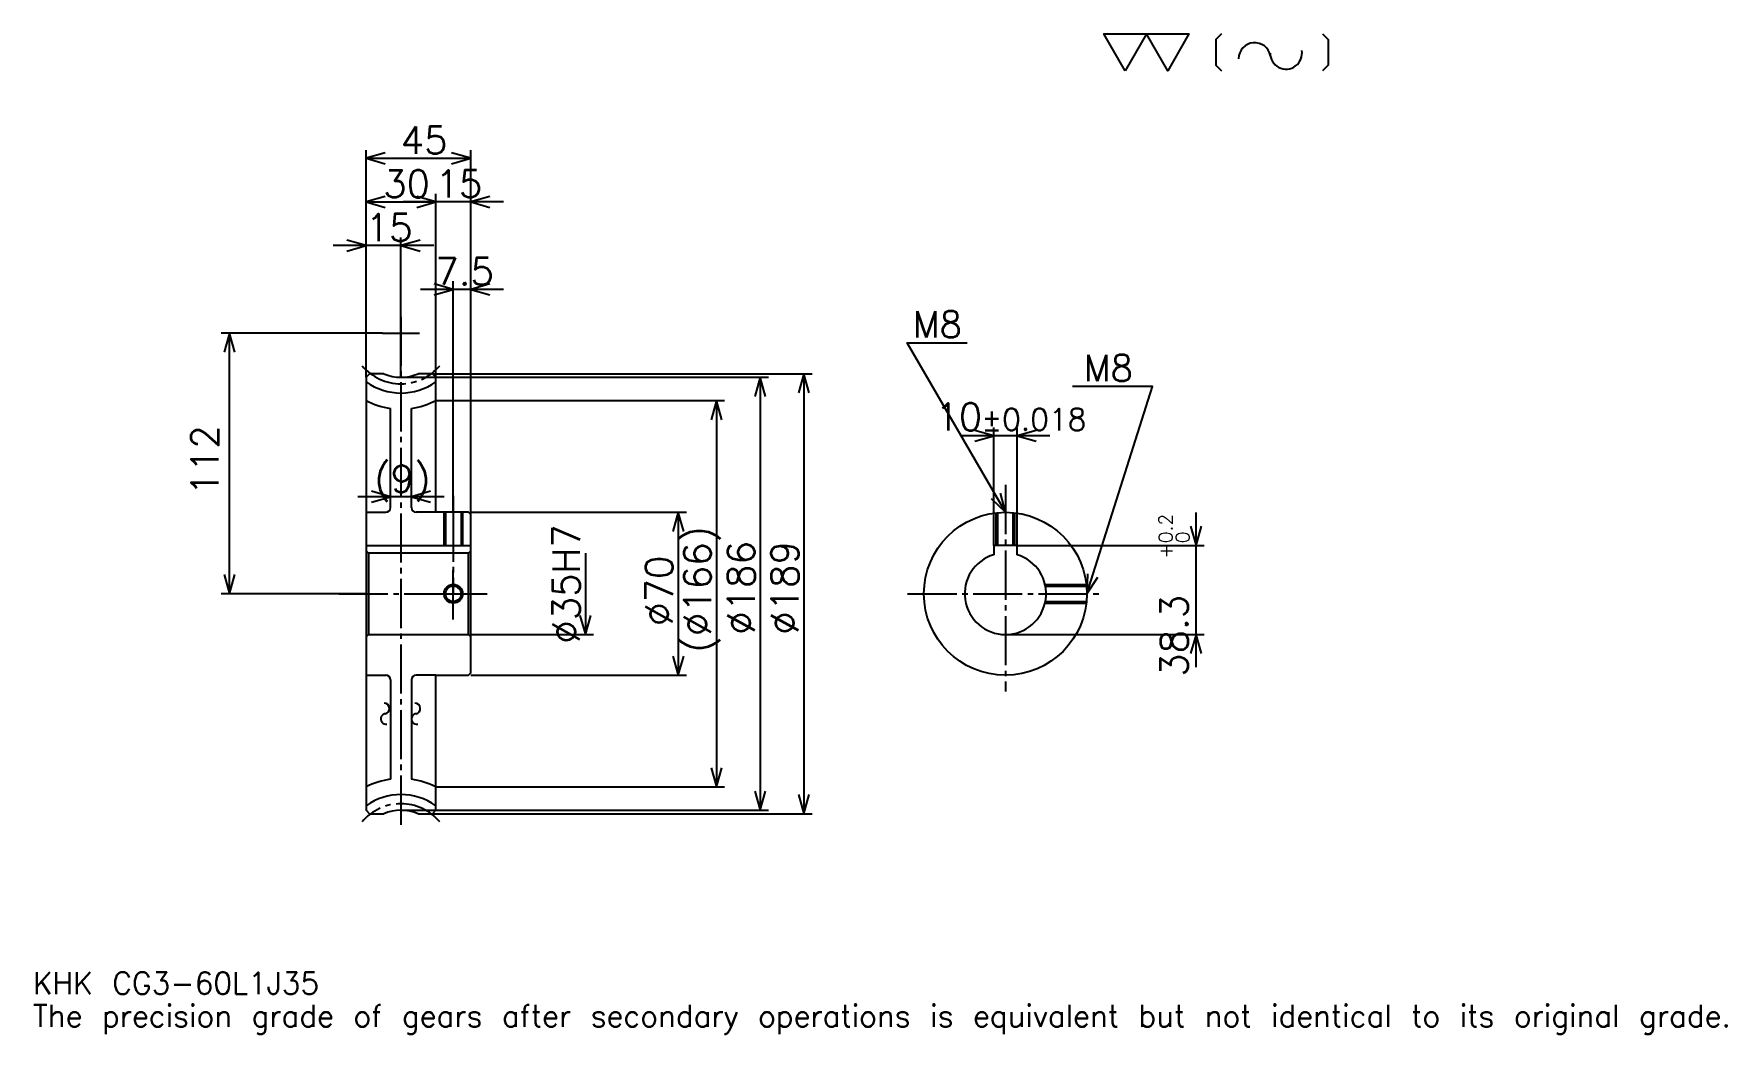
# Model space of a CAD drawing. Extents: x 24 to 752, y 9 to 438.
import ezdxf

# ---------------------------------------------------------------- set-up
doc = ezdxf.new("R2010")
doc.units = 0
doc.linetypes.add('DASHDOT', pattern=[28.163266, 21.122449, -2.346939, 2.346939, -2.346939])
doc.layers.get('0').update_dxf_attribs({"linetype": 'CONTINUOUS'})
doc.layers.add('DASHDOT', color=6, linetype='DASHDOT')
doc.styles.add('KANJI', font='TXT', dxfattribs={"bigfont": 'BIGFONT'})

msp = doc.modelspace()

# ---------------------------------------------------------------- linework, layer by layer
at = {"color": 5}
for p, q in [((166.632645, 292.280609), (166.632645, 388.403046)), ((211.632645, 292.280609), (211.632645, 388.403046)), ((166.632645, 384.882629), (211.632645, 384.882629)), ((166.632645, 366.107147), (196.632645, 366.107147)), ((225.714279, 366.107147), (182.55101, 366.107147)), ((196.632645, 292.280609), (196.632645, 369.627563)), ((166.632645, 292.280609), (166.632645, 350.852051)), ((181.632645, 309.780609), (181.632645, 350.852051)), ((195.714279, 347.331635), (152.55101, 347.331635)), ((225.714279, 328.556122), (190.05101, 328.556122)), ((204.132645, 292.280609), (204.132645, 332.076538)), ((173.673462, 309.780609), (104.438766, 309.780609)), ((107.959175, 197.780609), (107.959175, 309.780609)), ((181.632645, 290.780609), (181.632645, 309.780609)), ((166.632645, 290.780609), (166.632645, 292.280609)), ((195.132645, 292.280609), (211.632645, 292.280609)), ((196.632645, 290.780609), (196.632645, 292.280609)), ((204.132645, 232.780609), (204.132645, 292.280609)), ((204.132645, 232.780609), (204.132645, 292.280609)), ((211.632645, 292.280609), (358.316315, 292.280609)), ((211.632645, 231.780609), (211.632645, 292.280609)), ((354.795898, 292.280609), (354.795898, 103.280609)), ((181.632645, 290.780609), (211.632645, 290.780609)), ((211.632645, 290.780609), (339.540802, 290.780609)), ((336.020386, 290.780609), (336.020386, 104.780609)), ((196.632645, 280.780609), (211.632645, 280.780609)), ((211.632645, 280.780609), (320.765289, 280.780609)), ((317.244873, 280.780609), (317.244873, 114.780609)), ((460.510193, 265.637756), (422.346924, 265.637756)), ((436.428589, 218.580612), (436.428589, 269.158142)), ((446.428589, 218.580612), (446.428589, 269.158142)), ((200.214279, 239.474487), (163.05101, 239.474487)), ((211.632645, 232.780609), (304.336731, 232.780609)), ((300.816315, 232.780609), (300.816315, 162.780609)), ((523.367371, 166.198975), (523.367371, 232.662247)), ((446.428589, 218.580612), (526.887756, 218.580612)), ((260.918365, 215.280609), (260.918365, 180.280609)), ((166.632645, 197.780609), (104.438766, 197.780609)), ((211.632645, 180.280609), (264.438782, 180.280609)), ((441.428589, 180.280609), (526.887756, 180.280609)), ((211.632645, 162.780609), (304.336731, 162.780609)), ((196.632645, 114.780609), (211.632645, 114.780609)), ((211.632645, 114.780609), (320.765289, 114.780609)), ((181.632645, 104.780609), (211.632645, 104.780609)), ((195.132645, 103.280609), (211.632645, 103.280609)), ((211.632645, 104.780609), (339.540802, 104.780609)), ((211.632645, 103.280609), (358.316315, 103.280609))]:
    msp.add_line(p, q, dxfattribs=at)
at = {"color": 4}
for p, q in [((177.132645, 234.780609), (177.132645, 277.4422)), ((186.132645, 234.780609), (186.132645, 277.4422)), ((196.632645, 232.780609), (188.132645, 232.780609)), ((166.632645, 218.580612), (211.632645, 218.580612)), ((211.632645, 216.280609), (210.632645, 215.280609)), ((166.632645, 179.280609), (167.632645, 180.280609)), ((211.632645, 179.280609), (210.632645, 180.280609)), ((177.132645, 160.780609), (177.132645, 118.119019)), ((186.132645, 160.780609), (186.132645, 118.119019)), ((196.632645, 162.780609), (188.132645, 162.780609))]:
    msp.add_line(p, q, dxfattribs=at)
at = {"color": 7}
for points in [[(492.857147, 422.448975), (483.704071, 438.31427), (520.316345, 438.31427), (511.163269, 422.448975), (502.010223, 438.31427), (492.857147, 422.448975)], [(534.351013, 438.31427), (531.910217, 435.873474), (531.910217, 424.889801), (534.351013, 422.448975)], [(577.675537, 438.31427), (580.116333, 435.873474), (580.116333, 424.889801), (577.675537, 422.448975)]]:
    msp.add_lwpolyline(points, dxfattribs=at)
at = {"color": 5}
for points in [[(174.846924, 387.229584), (166.632645, 384.882629), (174.846924, 382.535706)], [(203.418365, 382.535706), (211.632645, 384.882629), (203.418365, 387.229584)], [(174.846924, 368.454102), (166.632645, 366.107147), (174.846924, 363.760193)], [(188.418365, 363.760193), (196.632645, 366.107147), (188.418365, 368.454102)], [(188.418365, 363.760193), (196.632645, 366.107147), (188.418365, 368.454102)], [(219.846924, 368.454102), (211.632645, 366.107147), (219.846924, 363.760193)], [(158.418365, 344.98468), (166.632645, 347.331635), (158.418365, 349.678589)], [(189.846924, 349.678589), (181.632645, 347.331635), (189.846924, 344.98468)], [(195.918365, 326.209167), (204.132645, 328.556122), (195.918365, 330.903076)], [(219.846924, 330.903076), (211.632645, 328.556122), (219.846924, 326.209167)], [(110.306114, 301.566315), (107.959175, 309.780609), (105.612236, 301.566315)], [(441.428589, 232.780609), (399.183655, 305.535706), (425, 305.535706)], [(357.142853, 284.066315), (354.795898, 292.280609), (352.448975, 284.066315)], [(338.36734, 282.566315), (336.020386, 290.780609), (333.673462, 282.566315)], [(476.428589, 197.780609), (504.591858, 286.760193), (470.326538, 286.760193)], [(319.591827, 272.566315), (317.244873, 280.780609), (314.897949, 272.566315)], [(428.214294, 263.290802), (436.428589, 265.637756), (428.214294, 267.98468)], [(454.642883, 267.98468), (446.428589, 265.637756), (454.642883, 263.290802)], [(168.918365, 237.127548), (177.132645, 239.474487), (168.918365, 241.821426)], [(194.346924, 241.821426), (186.132645, 239.474487), (194.346924, 237.127548)], [(435.274292, 238.70575), (441.428589, 232.780609), (439.333496, 241.062714)], [(303.163269, 224.566315), (300.816315, 232.780609), (298.46936, 224.566315)], [(521.020447, 226.794891), (523.367371, 218.580612), (525.714294, 226.794891)], [(105.612236, 205.994888), (107.959175, 197.780609), (110.306114, 205.994888)], [(476.6698, 206.32019), (476.428589, 197.780609), (481.144836, 204.903763)], [(258.571411, 188.494888), (260.918365, 180.280609), (263.265289, 188.494888)], [(525.714294, 172.066315), (523.367371, 180.280609), (521.020447, 172.066315)], [(298.46936, 170.994904), (300.816315, 162.780609), (303.163269, 170.994904)], [(314.897949, 122.994896), (317.244873, 114.780609), (319.591827, 122.994896)], [(333.673462, 112.994896), (336.020386, 104.780609), (338.36734, 112.994896)], [(352.448975, 111.494896), (354.795898, 103.280609), (357.142853, 111.494896)]]:
    msp.add_lwpolyline(points, dxfattribs=at)
at = {"color": 4}
for points in [[(174.233322, 292.280609), (168.132645, 292.280609), (166.632645, 290.780609), (166.632645, 179.280609)], [(189.031967, 103.280609), (195.132645, 103.280609), (196.632645, 104.780609), (196.632645, 162.780609), (210.632645, 162.780609), (211.632645, 163.780609), (211.632645, 231.780609), (210.632645, 232.780609), (196.632645, 232.780609), (196.632645, 290.780609), (195.132645, 292.280609), (189.031967, 292.280609)], [(166.632645, 232.780609), (175.132645, 232.780609)], [(200.132645, 232.780609), (200.132645, 218.580612)], [(200.807648, 232.780609), (200.807648, 218.580612)], [(207.457642, 232.780609), (207.457642, 218.580612)], [(208.132645, 232.780609), (208.132645, 218.580612)], [(437.428589, 218.580612), (437.428589, 232.551285)], [(438.103577, 218.580612), (438.103577, 232.622314)], [(444.753601, 218.580612), (444.753601, 232.622314)], [(445.428589, 218.580612), (445.428589, 232.551285)], [(446.428589, 214.551117), (446.428589, 218.580612), (436.428589, 218.580612), (436.428589, 214.551117)], [(166.632645, 216.280609), (167.632645, 215.280609), (167.632645, 180.280609), (210.632645, 180.280609), (210.632645, 215.280609), (167.632645, 215.280609)], [(458.465271, 201.780609), (476.199219, 201.780609)], [(458.609802, 201.105606), (476.270264, 201.105606)], [(458.465271, 193.780609), (476.199219, 193.780609)], [(458.609802, 194.455612), (476.270264, 194.455612)], [(166.632645, 179.280609), (166.632645, 104.780609), (168.132645, 103.280609), (174.233322, 103.280609)], [(166.632645, 162.780609), (175.132645, 162.780609)]]:
    msp.add_lwpolyline(points, dxfattribs=at)
for centre, radius in [((441.428589, 197.780609), 35), ((204.132645, 197.780609), 3.325)]:
    msp.add_circle(centre, radius, dxfattribs=at)
at = {"color": 7}
msp.add_circle((204.132645, 197.780609), 4, dxfattribs=at)
for centre, radius, start, end in [((548.538269, 427.664062), 6.864796, 10, 180), ((562.059265, 430.048187), 6.864796, 180, 10), ((175.218262, 143.985336), 2.288265, 90, 280), ((174.423553, 148.49234), 2.288265, 280, 90), ((188.442749, 143.985336), 2.288265, 90, 280), ((187.648041, 148.49234), 2.288265, 280, 90)]:
    msp.add_arc(centre, radius, start, end, dxfattribs=at)
at = {"color": 4}
for centre, radius, start, end in [((181.632645, 309.780609), 19, 247.080457927, 292.919542073), ((181.632645, 309.780609), 25.75, 234.371711636, 305.628288364), ((181.632645, 309.780609), 32.65, 242.650123547, 262.077968564), ((181.632645, 309.780609), 32.65, 277.922031436, 297.349876453), ((175.132645, 234.780609), 2, 270, 0), ((188.132645, 234.780609), 2, 180, 270), ((188.132645, 234.780609), 2, 180, 270), ((441.428589, 197.780609), 17.5, 106.601549926, 73.398450074), ((175.132645, 160.780609), 2, 0, 90), ((188.132645, 160.780609), 2, 90, 180), ((188.132645, 160.780609), 2, 90, 180), ((181.632645, 85.780609), 32.65, 97.922031436, 117.349876453), ((181.632645, 85.780609), 32.65, 62.650123547, 82.077968564), ((181.632645, 85.780609), 25.75, 54.371711636, 125.628288364), ((181.632645, 85.780609), 19, 67.080457927, 112.919542073)]:
    msp.add_arc(centre, radius, start, end, dxfattribs=at)
at = {"layer": 'DASHDOT', "color": 7}
for p, q in [((181.632645, 316.821411), (181.632645, 96.239792)), ((173.673462, 309.780609), (189.591827, 309.780609)), ((441.428589, 244.515305), (441.428589, 155.739792)), ((204.132645, 232.780609), (204.132645, 197.780609)), ((154.897949, 197.780609), (218.673462, 197.780609)), ((399.387756, 197.780609), (483.46936, 197.780609))]:
    msp.add_line(p, q, dxfattribs=at)
for points in [[(204.132645, 239.821426), (204.132645, 211.539795)], [(204.132645, 186.739792), (204.132645, 208.821426)], [(193.091827, 197.780609), (215.173462, 197.780609)]]:
    msp.add_lwpolyline(points, dxfattribs=at)
for centre, start, end in [((181.632645, 309.780609), 219.999996477, 320.000003523), ((181.632645, 85.780609), 39.999996477, 140.000003523)]:
    msp.add_arc(centre, 21.79, start, end, dxfattribs=at)

# ---------------------------------------------------------------- texts
at = {"color": 7, "style": 'KANJI'}
for s, height, p in [('45', 11.734694, (181.505096, 386.760193)), ('30', 11.734694, (174.005096, 367.98468)), ('15', 11.734694, (196.505096, 367.98468)), ('15', 11.734694, (166.505096, 349.209167)), ('7.5', 11.734694, (196.441315, 330.433655)), ('M8', 11.265307, (401.530609, 307.88266)), ('M8', 11.265307, (475.020447, 289.107147)), ('10', 11.734694, (411.338501, 267.98468)), ('%%p0.018', 9.387755, (431.168701, 267.98468)), ('(9)', 11.734694, (170.191315, 241.352036)), ('KHK CG3-60L1J35', 9.387755, (23.469387, 25.816326)), ('The precision grade of gears after secondary operations is equivalent but not identical to its original grade.', 9.387755, (23.469387, 11.734694))]:
    msp.add_text(s, height=height, dxfattribs=at).set_placement(p)
for s, height, p in [('112', 11.734694, (103.265297, 239.99234)), ('%%c35H7', 11.734694, (258.571411, 176.364792)), ('0.2', 5.867347, (513.275513, 219.504623)), ('(%%c166)', 11.734694, (314.897949, 172.551025)), ('%%c186', 11.734694, (333.673462, 180.178558)), ('%%c189', 11.734694, (352.448975, 180.178558)), ('+', 5.867347, (513.275513, 212.933197)), ('0', 5.867347, (520.551025, 219.504623)), ('%%c70', 11.734694, (298.46936, 183.99234)), ('38.3', 11.734694, (519.846924, 162.140793))]:
    msp.add_text(s, height=height, rotation=90, dxfattribs=at).set_placement(p)

doc.saveas('drawing.dxf')
